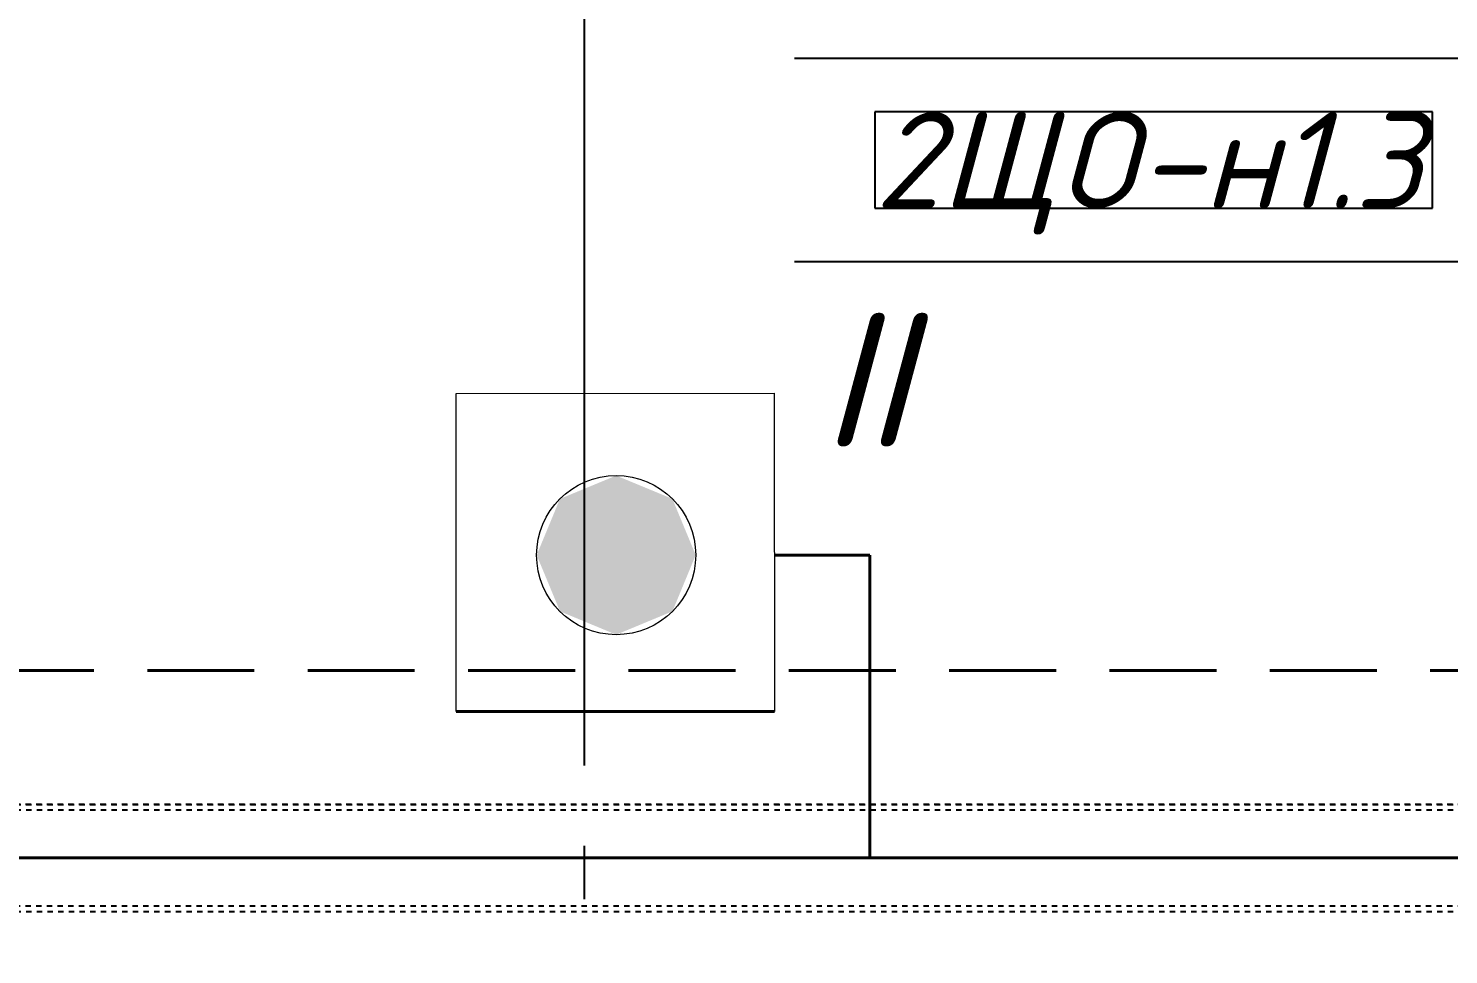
# Model space of a CAD drawing. Header units: millimetres. Extents: x 0 to 1286, y 0 to 420.
# Drawn here: x 267.79 to 294.36, y 284.05 to 301.37 of the extents above; entities that cross this region are included whole.
import ezdxf

# ---------------------------------------------------------------- set-up
doc = ezdxf.new("R2010")
doc.units = ezdxf.units.MM
doc.linetypes.add('JIS_02_2.0', pattern=[3, 2, -1])
doc.linetypes.add('ГОСТ 2.303 5', pattern=[24, 20, -1.5, 1, -1.5])
for name, color, linetype in [('Viewport1ForCustomObjects_0', 7, 'Continuous'), ('Viewport2ForCustomObjects_0', 7, 'Continuous'), ('Строительные оси', 7, 'Continuous'), ('ЭМ_ЛОТКИ', 3, 'JIS_02_2.0'), ('ЭО_АВАРИЙНОЕ ОСВЕЩЕНИЕ', 7, 'Continuous'), ('ЭО_РАБОЧЕЕ ОСВЕЩЕНИЕ', 7, 'Continuous')]:
    doc.layers.add(name, color=color, linetype=linetype)
doc.styles.add('2.5', font='isocpeui.ttf')
doc.styles.add('CustomTextStyle105', font='isocpeui.ttf', dxfattribs={"height": 1.8})

# ---------------------------------------------------------------- blocks, each defined once
blk = doc.blocks.new('*U672')
at = {"color": 0, "linetype": 'ByBlock', "lineweight": -2}
for p, q in [((-100, -31), (-100, -27000)), ((-100, -27000), (-100, -31)), ((-90, -27000), (-90, -31)), ((90, -31), (90, -27000)), ((100, -27000), (100, -31)), ((100, -27000), (100, -31))]:
    blk.add_line(p, q, dxfattribs=at)
blk = doc.blocks.new('*E728')
at = {"layer": 'Строительные оси', "color": 3, "linetype": 'ГОСТ 2.303 5', "lineweight": 25}
blk.add_line((-59.569, 258.857), (-59.569, -45.143), dxfattribs=at)
at = {"layer": 'ЭО_АВАРИЙНОЕ ОСВЕЩЕНИЕ', "color": 1, "linetype": 'JIS_02_2.0', "lineweight": 40}
blk.add_line((-151.738, 168.638), (-8.537, 168.638), dxfattribs=at)
at = {"layer": 'ЭО_РАБОЧЕЕ ОСВЕЩЕНИЕ', "color": 7, "lineweight": 0}
for p, q in [((-61.961, 173.817), (-56.011, 173.819)), ((-61.959, 167.867), (-61.961, 173.817)), ((-56.011, 173.819), (-56.009, 167.869))]:
    blk.add_line(p, q, dxfattribs=at)
at = {"layer": 'ЭО_РАБОЧЕЕ ОСВЕЩЕНИЕ', "color": 5, "lineweight": 40}
for p, q in [((-56.01, 170.793), (-54.225, 170.793)), ((-54.225, 170.793), (-54.225, 165.131)), ((-56.009, 167.869), (-61.959, 167.867)), ((-91.719, 165.131), (-54.225, 165.131)), ((-54.225, 165.131), (-39.058, 165.131))]:
    blk.add_line(p, q, dxfattribs=at)
at = {"layer": 'ЭО_РАБОЧЕЕ ОСВЕЩЕНИЕ', "color": 7, "lineweight": 0}
blk.add_circle((-58.968, 170.793), 1.488, dxfattribs=at)
at = {"layer": 'ЭО_РАБОЧЕЕ ОСВЕЩЕНИЕ', "color": 5, "lineweight": 0}
for points in [[(-58.968, 172.28), (-60.018, 171.845), (-57.916, 171.845)], [(-60.02, 171.844), (-60.455, 170.794), (-57.48, 170.794)], [(-60.018, 171.845), (-60.02, 171.844), (-57.916, 171.844)], [(-60.02, 171.844), (-57.916, 171.844), (-57.48, 170.794)], [(-60.018, 171.845), (-57.916, 171.845), (-57.916, 171.844)], [(-60.455, 170.794), (-60.455, 170.792), (-57.481, 170.792)], [(-60.455, 170.794), (-57.48, 170.794), (-57.481, 170.792)], [(-60.455, 170.792), (-60.019, 169.742), (-57.915, 169.742)], [(-60.455, 170.792), (-57.481, 170.792), (-57.915, 169.742)], [(-60.019, 169.742), (-60.019, 169.741), (-57.917, 169.741)], [(-60.019, 169.742), (-57.915, 169.742), (-57.917, 169.741)], [(-60.019, 169.741), (-57.917, 169.741), (-58.967, 169.305)]]:
    blk.add_solid(points, dxfattribs=at)
blk = doc.blocks.new('CustomObjectsInViewport1_0')
at = {"layer": 'ЭО_РАБОЧЕЕ ОСВЕЩЕНИЕ'}
for p, q in [((295.561, 300.808), (282.125, 300.808)), ((295.561, 297.008), (282.125, 297.008))]:
    blk.add_line(p, q, dxfattribs=at)
at = {"layer": 'ЭО_РАБОЧЕЕ ОСВЕЩЕНИЕ', "color": 7, "true_color": 0xffffff}
for p, q in [((294.061, 299.808), (283.625, 299.808)), ((283.625, 299.808), (283.625, 298.008)), ((294.061, 298.008), (294.061, 299.808)), ((283.625, 298.008), (294.061, 298.008)), ((283.625, 298.008), (283.625, 298.008))]:
    blk.add_line(p, q, dxfattribs=at)
at = {"layer": 'ЭО_РАБОЧЕЕ ОСВЕЩЕНИЕ', "style": 'CustomTextStyle105'}
blk.add_text('2ЩO-н1.3', height=1.8, dxfattribs=at).set_placement((283.625, 298.008))

msp = doc.modelspace()

# ---------------------------------------------------------------- block references
at = {"layer": 'Viewport1ForCustomObjects_0'}
msp.add_blockref('CustomObjectsInViewport1_0', (0, 0), dxfattribs=at)
at = {"layer": 'Viewport2ForCustomObjects_0'}
msp.add_blockref('*E728', (337.756, 120.729), dxfattribs=at)
at = {"layer": 'ЭМ_ЛОТКИ', "xscale": 0.01, "yscale": 0.01, "zscale": 0.01, "rotation": 270}
msp.add_blockref('*U672', (446.747, 285.859), dxfattribs=at)

# ---------------------------------------------------------------- texts
at = {"layer": 'ЭО_РАБОЧЕЕ ОСВЕЩЕНИЕ', "insert": (283.441, 294.804), "char_height": 2.5, "attachment_point": 5, "style": '2.5'}
msp.add_mtext('II', dxfattribs=at)

doc.saveas('drawing.dxf')
